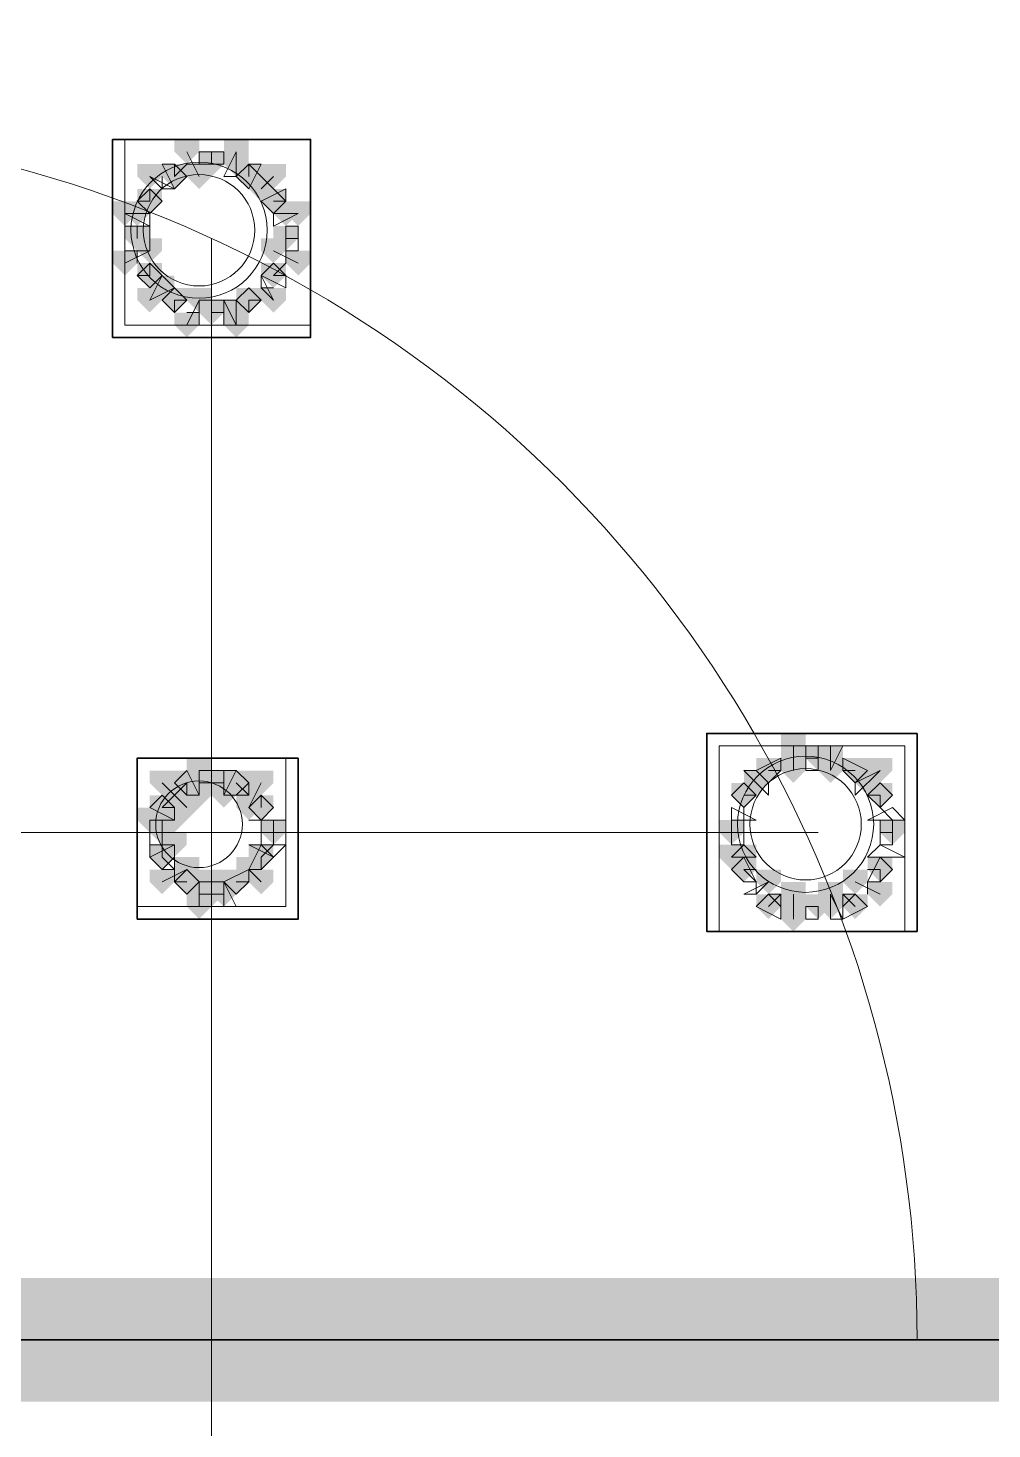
# Model space of a CAD drawing. Header units: millimetres. Extents: x 2315 to 4619, y 1334 to 1897.
# Drawn here: x 3851.61 to 3856.37, y 1541.26 to 1548.17 of the extents above; entities that cross this region are included whole.
import ezdxf

# ---------------------------------------------------------------- set-up
doc = ezdxf.new("R2010")
doc.units = ezdxf.units.MM
for name, color, linetype, true_color in [('PDF_10', 7, 'Continuous', 0x00b85c), ('PDF_AXIS', 7, 'Continuous', 0x00b85c), ('PDF_柱构件', 7, 'Continuous', 0x00b85c), ('PDF_转运站初步方案', 7, 'Continuous', 0x00b85c)]:
    doc.layers.add(name, color=color, linetype=linetype, true_color=true_color)
doc.layers.add('PDF_中心线层', color=1, linetype='Continuous')
doc.layers.add('PDF_粗实线层', color=7, linetype='Continuous')

msp = doc.modelspace()

# ---------------------------------------------------------------- hatches: boundary and pattern name
at = {"layer": 'PDF_10', "transparency": 33554559}
for points in [[(3852.5181, 1547.5601), (3852.4571, 1547.5601), (3852.4571, 1547.499), (3852.5181, 1547.4379), (3852.5792, 1547.499), (3852.5792, 1547.5601)], [(3852.5181, 1547.5601), (3852.4571, 1547.5601), (3852.4571, 1547.499), (3852.5181, 1547.4379), (3852.5792, 1547.499), (3852.5792, 1547.5601)], [(3852.3349, 1547.499), (3852.2738, 1547.499), (3852.2738, 1547.4379), (3852.3349, 1547.3768), (3852.396, 1547.4379), (3852.396, 1547.499)], [(3852.3349, 1547.499), (3852.2738, 1547.499), (3852.2738, 1547.4379), (3852.3349, 1547.3768), (3852.396, 1547.4379), (3852.396, 1547.499)], [(3852.7014, 1547.499), (3852.6403, 1547.499), (3852.6403, 1547.4379), (3852.7014, 1547.3768), (3852.7625, 1547.4379), (3852.7625, 1547.499)], [(3852.7014, 1547.499), (3852.6403, 1547.499), (3852.6403, 1547.4379), (3852.7014, 1547.3768), (3852.7625, 1547.4379), (3852.7625, 1547.499)], [(3852.2127, 1547.3768), (3852.1517, 1547.3768), (3852.1517, 1547.3157), (3852.2127, 1547.2547), (3852.2738, 1547.3157), (3852.2738, 1547.3768)], [(3852.2127, 1547.3768), (3852.1517, 1547.3768), (3852.1517, 1547.3157), (3852.2127, 1547.2547), (3852.2738, 1547.3157), (3852.2738, 1547.3768)], [(3852.8236, 1547.3768), (3852.7625, 1547.3768), (3852.7625, 1547.3157), (3852.8236, 1547.2547), (3852.8846, 1547.3157), (3852.8846, 1547.3768)], [(3852.8236, 1547.3768), (3852.7625, 1547.3768), (3852.7625, 1547.3157), (3852.8236, 1547.2547), (3852.8846, 1547.3157), (3852.8846, 1547.3768)], [(3852.1517, 1547.1936), (3852.0906, 1547.1936), (3852.0906, 1547.1325), (3852.1517, 1547.0714), (3852.2127, 1547.1325), (3852.2127, 1547.1936)], [(3852.1517, 1547.1936), (3852.0906, 1547.1936), (3852.0906, 1547.1325), (3852.1517, 1547.0714), (3852.2127, 1547.1325), (3852.2127, 1547.1936)], [(3852.1517, 1547.1936), (3852.0906, 1547.1936), (3852.0906, 1547.1325), (3852.1517, 1547.0714), (3852.2127, 1547.1325), (3852.2127, 1547.1936)], [(3852.8846, 1547.1936), (3852.8236, 1547.1936), (3852.8236, 1547.1325), (3852.8846, 1547.0714), (3852.9457, 1547.1325), (3852.9457, 1547.1936)], [(3852.8846, 1547.1936), (3852.8236, 1547.1936), (3852.8236, 1547.1325), (3852.8846, 1547.0714), (3852.9457, 1547.1325), (3852.9457, 1547.1936)], [(3852.2127, 1547.0103), (3852.1517, 1547.0103), (3852.1517, 1546.9493), (3852.2127, 1546.8882), (3852.2738, 1546.9493), (3852.2738, 1547.0103)], [(3852.2127, 1547.0103), (3852.1517, 1547.0103), (3852.1517, 1546.9493), (3852.2127, 1546.8882), (3852.2738, 1546.9493), (3852.2738, 1547.0103)], [(3852.8236, 1547.0103), (3852.7625, 1547.0103), (3852.7625, 1546.9493), (3852.8236, 1546.8882), (3852.8846, 1546.9493), (3852.8846, 1547.0103)], [(3852.8236, 1547.0103), (3852.7625, 1547.0103), (3852.7625, 1546.9493), (3852.8236, 1546.8882), (3852.8846, 1546.9493), (3852.8846, 1547.0103)], [(3852.3349, 1546.8882), (3852.2738, 1546.8882), (3852.2738, 1546.8271), (3852.3349, 1546.766), (3852.396, 1546.8271), (3852.396, 1546.8882)], [(3852.3349, 1546.8882), (3852.2738, 1546.8882), (3852.2738, 1546.8271), (3852.3349, 1546.766), (3852.396, 1546.8271), (3852.396, 1546.8882)], [(3852.7014, 1546.8882), (3852.6403, 1546.8882), (3852.6403, 1546.8271), (3852.7014, 1546.766), (3852.7625, 1546.8271), (3852.7625, 1546.8882)], [(3852.7014, 1546.8882), (3852.6403, 1546.8882), (3852.6403, 1546.8271), (3852.7014, 1546.766), (3852.7625, 1546.8271), (3852.7625, 1546.8882)], [(3852.5181, 1546.8271), (3852.4571, 1546.8271), (3852.4571, 1546.766), (3852.5181, 1546.7049), (3852.5792, 1546.766), (3852.5792, 1546.8271)], [(3852.5181, 1546.8271), (3852.4571, 1546.8271), (3852.4571, 1546.766), (3852.5181, 1546.7049), (3852.5792, 1546.766), (3852.5792, 1546.8271)], [(3852.5181, 1546.8271), (3852.4571, 1546.8271), (3852.4571, 1546.766), (3852.5181, 1546.7049), (3852.5792, 1546.766), (3852.5792, 1546.8271)], [(3855.5111, 1544.6282), (3855.45, 1544.6282), (3855.45, 1544.5671), (3855.5111, 1544.506), (3855.5722, 1544.5671), (3855.5722, 1544.6282)], [(3855.5111, 1544.6282), (3855.45, 1544.6282), (3855.45, 1544.5671), (3855.5111, 1544.506), (3855.5722, 1544.5671), (3855.5722, 1544.6282)], [(3855.5111, 1544.6282), (3855.45, 1544.6282), (3855.45, 1544.5671), (3855.5111, 1544.506), (3855.5722, 1544.5671), (3855.5722, 1544.6282)], [(3855.2668, 1544.5671), (3855.2057, 1544.5671), (3855.2057, 1544.506), (3855.2668, 1544.4449), (3855.3279, 1544.506), (3855.3279, 1544.5671)], [(3855.2668, 1544.5671), (3855.2057, 1544.5671), (3855.2057, 1544.506), (3855.2668, 1544.4449), (3855.3279, 1544.506), (3855.3279, 1544.5671)], [(3855.6944, 1544.5671), (3855.6333, 1544.5671), (3855.6333, 1544.506), (3855.6944, 1544.4449), (3855.7554, 1544.506), (3855.7554, 1544.5671)], [(3855.6944, 1544.5671), (3855.6333, 1544.5671), (3855.6333, 1544.506), (3855.6944, 1544.4449), (3855.7554, 1544.506), (3855.7554, 1544.5671)], [(3852.396, 1544.506), (3852.3349, 1544.506), (3852.3349, 1544.4449), (3852.396, 1544.3839), (3852.4571, 1544.4449), (3852.4571, 1544.506)], [(3852.396, 1544.506), (3852.3349, 1544.506), (3852.3349, 1544.4449), (3852.396, 1544.3839), (3852.4571, 1544.4449), (3852.4571, 1544.506)], [(3852.5181, 1544.506), (3852.4571, 1544.506), (3852.4571, 1544.4449), (3852.5181, 1544.3839), (3852.5792, 1544.4449), (3852.5792, 1544.506)], [(3852.5181, 1544.506), (3852.4571, 1544.506), (3852.4571, 1544.4449), (3852.5181, 1544.3839), (3852.5792, 1544.4449), (3852.5792, 1544.506)], [(3852.6403, 1544.506), (3852.5792, 1544.506), (3852.5792, 1544.4449), (3852.6403, 1544.3839), (3852.7014, 1544.4449), (3852.7014, 1544.506)], [(3852.6403, 1544.506), (3852.5792, 1544.506), (3852.5792, 1544.4449), (3852.6403, 1544.3839), (3852.7014, 1544.4449), (3852.7014, 1544.506)], [(3855.1446, 1544.4449), (3855.0836, 1544.4449), (3855.0836, 1544.3839), (3855.1446, 1544.3228), (3855.2057, 1544.3839), (3855.2057, 1544.4449)], [(3855.1446, 1544.4449), (3855.0836, 1544.4449), (3855.0836, 1544.3839), (3855.1446, 1544.3228), (3855.2057, 1544.3839), (3855.2057, 1544.4449)], [(3855.8165, 1544.4449), (3855.7554, 1544.4449), (3855.7554, 1544.3839), (3855.8165, 1544.3228), (3855.8776, 1544.3839), (3855.8776, 1544.4449)], [(3855.8165, 1544.4449), (3855.7554, 1544.4449), (3855.7554, 1544.3839), (3855.8165, 1544.3228), (3855.8776, 1544.3839), (3855.8776, 1544.4449)], [(3852.2738, 1544.3839), (3852.2127, 1544.3839), (3852.2127, 1544.3228), (3852.2738, 1544.2617), (3852.3349, 1544.3228), (3852.3349, 1544.3839)], [(3852.2738, 1544.3839), (3852.2127, 1544.3839), (3852.2127, 1544.3228), (3852.2738, 1544.2617), (3852.3349, 1544.3228), (3852.3349, 1544.3839)], [(3852.7625, 1544.3839), (3852.7014, 1544.3839), (3852.7014, 1544.3228), (3852.7625, 1544.2617), (3852.8236, 1544.3228), (3852.8236, 1544.3839)], [(3852.7625, 1544.3839), (3852.7014, 1544.3839), (3852.7014, 1544.3228), (3852.7625, 1544.2617), (3852.8236, 1544.3228), (3852.8236, 1544.3839)], [(3852.7625, 1544.3839), (3852.7014, 1544.3839), (3852.7014, 1544.3228), (3852.7625, 1544.2617), (3852.8236, 1544.3228), (3852.8236, 1544.3839)], [(3852.2738, 1544.2617), (3852.2127, 1544.2617), (3852.2127, 1544.2006), (3852.2738, 1544.1395), (3852.3349, 1544.2006), (3852.3349, 1544.2617)], [(3852.2738, 1544.2617), (3852.2127, 1544.2617), (3852.2127, 1544.2006), (3852.2738, 1544.1395), (3852.3349, 1544.2006), (3852.3349, 1544.2617)], [(3852.8236, 1544.2617), (3852.7625, 1544.2617), (3852.7625, 1544.2006), (3852.8236, 1544.1395), (3852.8846, 1544.2006), (3852.8846, 1544.2617)], [(3852.8236, 1544.2617), (3852.7625, 1544.2617), (3852.7625, 1544.2006), (3852.8236, 1544.1395), (3852.8846, 1544.2006), (3852.8846, 1544.2617)], [(3855.0836, 1544.2617), (3855.0225, 1544.2617), (3855.0225, 1544.2006), (3855.0836, 1544.1395), (3855.1446, 1544.2006), (3855.1446, 1544.2617)], [(3855.0836, 1544.2617), (3855.0225, 1544.2617), (3855.0225, 1544.2006), (3855.0836, 1544.1395), (3855.1446, 1544.2006), (3855.1446, 1544.2617)], [(3855.8776, 1544.2617), (3855.8165, 1544.2617), (3855.8165, 1544.2006), (3855.8776, 1544.1395), (3855.9387, 1544.2006), (3855.9387, 1544.2617)], [(3855.8776, 1544.2617), (3855.8165, 1544.2617), (3855.8165, 1544.2006), (3855.8776, 1544.1395), (3855.9387, 1544.2006), (3855.9387, 1544.2617)], [(3852.2738, 1544.1395), (3852.2127, 1544.1395), (3852.2127, 1544.0784), (3852.2738, 1544.0174), (3852.3349, 1544.0784), (3852.3349, 1544.1395)], [(3852.2738, 1544.1395), (3852.2127, 1544.1395), (3852.2127, 1544.0784), (3852.2738, 1544.0174), (3852.3349, 1544.0784), (3852.3349, 1544.1395)], [(3852.7625, 1544.1395), (3852.7014, 1544.1395), (3852.7014, 1544.0784), (3852.7625, 1544.0174), (3852.8236, 1544.0784), (3852.8236, 1544.1395)], [(3852.7625, 1544.1395), (3852.7014, 1544.1395), (3852.7014, 1544.0784), (3852.7625, 1544.0174), (3852.8236, 1544.0784), (3852.8236, 1544.1395)], [(3855.1446, 1544.0784), (3855.0836, 1544.0784), (3855.0836, 1544.0174), (3855.1446, 1543.9563), (3855.2057, 1544.0174), (3855.2057, 1544.0784)], [(3855.1446, 1544.0784), (3855.0836, 1544.0784), (3855.0836, 1544.0174), (3855.1446, 1543.9563), (3855.2057, 1544.0174), (3855.2057, 1544.0784)], [(3855.8165, 1544.0784), (3855.7554, 1544.0784), (3855.7554, 1544.0174), (3855.8165, 1543.9563), (3855.8776, 1544.0174), (3855.8776, 1544.0784)], [(3855.8165, 1544.0784), (3855.7554, 1544.0784), (3855.7554, 1544.0174), (3855.8165, 1543.9563), (3855.8776, 1544.0174), (3855.8776, 1544.0784)], [(3852.396, 1544.0174), (3852.3349, 1544.0174), (3852.3349, 1543.9563), (3852.396, 1543.8952), (3852.4571, 1543.9563), (3852.4571, 1544.0174)], [(3852.396, 1544.0174), (3852.3349, 1544.0174), (3852.3349, 1543.9563), (3852.396, 1543.8952), (3852.4571, 1543.9563), (3852.4571, 1544.0174)], [(3852.396, 1544.0174), (3852.3349, 1544.0174), (3852.3349, 1543.9563), (3852.396, 1543.8952), (3852.4571, 1543.9563), (3852.4571, 1544.0174)], [(3852.6403, 1544.0174), (3852.5792, 1544.0174), (3852.5792, 1543.9563), (3852.6403, 1543.8952), (3852.7014, 1543.9563), (3852.7014, 1544.0174)], [(3852.6403, 1544.0174), (3852.5792, 1544.0174), (3852.5792, 1543.9563), (3852.6403, 1543.8952), (3852.7014, 1543.9563), (3852.7014, 1544.0174)], [(3852.5181, 1543.9563), (3852.4571, 1543.9563), (3852.4571, 1543.8952), (3852.5181, 1543.8341), (3852.5792, 1543.8952), (3852.5792, 1543.9563)], [(3852.5181, 1543.9563), (3852.4571, 1543.9563), (3852.4571, 1543.8952), (3852.5181, 1543.8341), (3852.5792, 1543.8952), (3852.5792, 1543.9563)], [(3855.2668, 1543.8952), (3855.2057, 1543.8952), (3855.2057, 1543.8341), (3855.2668, 1543.773), (3855.3279, 1543.8341), (3855.3279, 1543.8952)], [(3855.2668, 1543.8952), (3855.2057, 1543.8952), (3855.2057, 1543.8341), (3855.2668, 1543.773), (3855.3279, 1543.8341), (3855.3279, 1543.8952)], [(3855.5111, 1543.8952), (3855.45, 1543.8952), (3855.45, 1543.8341), (3855.5111, 1543.773), (3855.5722, 1543.8341), (3855.5722, 1543.8952)], [(3855.5111, 1543.8952), (3855.45, 1543.8952), (3855.45, 1543.8341), (3855.5111, 1543.773), (3855.5722, 1543.8341), (3855.5722, 1543.8952)], [(3855.6944, 1543.8952), (3855.6333, 1543.8952), (3855.6333, 1543.8341), (3855.6944, 1543.773), (3855.7554, 1543.8341), (3855.7554, 1543.8952)], [(3855.6944, 1543.8952), (3855.6333, 1543.8952), (3855.6333, 1543.8341), (3855.6944, 1543.773), (3855.7554, 1543.8341), (3855.7554, 1543.8952)]]:
    msp.add_hatch(color=6, dxfattribs=at).paths.add_polyline_path(points)
at = {"layer": 'PDF_柱构件', "transparency": 33554559}
for points in [[(3852.396, 1547.6211), (3852.3349, 1547.6211), (3852.3349, 1547.5601), (3852.396, 1547.499), (3852.4571, 1547.5601), (3852.4571, 1547.6211)], [(3852.6403, 1547.6211), (3852.5792, 1547.6211), (3852.5792, 1547.5601), (3852.6403, 1547.499), (3852.7014, 1547.5601), (3852.7014, 1547.6211)], [(3852.6403, 1547.5601), (3852.5792, 1547.5601), (3852.5792, 1547.499), (3852.6403, 1547.4379), (3852.7014, 1547.499), (3852.7014, 1547.5601)], [(3852.2127, 1547.499), (3852.1517, 1547.499), (3852.1517, 1547.4379), (3852.2127, 1547.3768), (3852.2738, 1547.4379), (3852.2738, 1547.499)], [(3852.4571, 1547.499), (3852.396, 1547.499), (3852.396, 1547.4379), (3852.4571, 1547.3768), (3852.5181, 1547.4379), (3852.5181, 1547.499)], [(3852.7625, 1547.4379), (3852.7014, 1547.4379), (3852.7014, 1547.3768), (3852.7625, 1547.3157), (3852.8236, 1547.3768), (3852.8236, 1547.4379)], [(3852.8236, 1547.499), (3852.7625, 1547.499), (3852.7625, 1547.4379), (3852.8236, 1547.3768), (3852.8846, 1547.4379), (3852.8846, 1547.499)], [(3852.0906, 1547.3157), (3852.0295, 1547.3157), (3852.0295, 1547.2547), (3852.0906, 1547.1936), (3852.1517, 1547.2547), (3852.1517, 1547.3157)], [(3852.1517, 1547.3157), (3852.0906, 1547.3157), (3852.0906, 1547.2547), (3852.1517, 1547.1936), (3852.2127, 1547.2547), (3852.2127, 1547.3157)], [(3852.8846, 1547.3157), (3852.8236, 1547.3157), (3852.8236, 1547.2547), (3852.8846, 1547.1936), (3852.9457, 1547.2547), (3852.9457, 1547.3157)], [(3852.9457, 1547.3157), (3852.8846, 1547.3157), (3852.8846, 1547.2547), (3852.9457, 1547.1936), (3853.0068, 1547.2547), (3853.0068, 1547.3157)], [(3852.2127, 1547.1325), (3852.1517, 1547.1325), (3852.1517, 1547.0714), (3852.2127, 1547.0103), (3852.2738, 1547.0714), (3852.2738, 1547.1325)], [(3852.8236, 1547.1325), (3852.7625, 1547.1325), (3852.7625, 1547.0714), (3852.8236, 1547.0103), (3852.8846, 1547.0714), (3852.8846, 1547.1325)], [(3852.0906, 1547.0714), (3852.0295, 1547.0714), (3852.0295, 1547.0103), (3852.0906, 1546.9493), (3852.1517, 1547.0103), (3852.1517, 1547.0714)], [(3852.9457, 1547.0714), (3852.8846, 1547.0714), (3852.8846, 1547.0103), (3852.9457, 1546.9493), (3853.0068, 1547.0103), (3853.0068, 1547.0714)], [(3852.2127, 1546.8882), (3852.1517, 1546.8882), (3852.1517, 1546.8271), (3852.2127, 1546.766), (3852.2738, 1546.8271), (3852.2738, 1546.8882)], [(3852.2738, 1546.9493), (3852.2127, 1546.9493), (3852.2127, 1546.8882), (3852.2738, 1546.8271), (3852.3349, 1546.8882), (3852.3349, 1546.9493)], [(3852.4571, 1546.8882), (3852.396, 1546.8882), (3852.396, 1546.8271), (3852.4571, 1546.766), (3852.5181, 1546.8271), (3852.5181, 1546.8882)], [(3852.8236, 1546.8882), (3852.7625, 1546.8882), (3852.7625, 1546.8271), (3852.8236, 1546.766), (3852.8846, 1546.8271), (3852.8846, 1546.8882)], [(3852.6403, 1546.8271), (3852.5792, 1546.8271), (3852.5792, 1546.766), (3852.6403, 1546.7049), (3852.7014, 1546.766), (3852.7014, 1546.8271)], [(3852.396, 1546.766), (3852.3349, 1546.766), (3852.3349, 1546.7049), (3852.396, 1546.6439), (3852.4571, 1546.7049), (3852.4571, 1546.766)], [(3852.6403, 1546.766), (3852.5792, 1546.766), (3852.5792, 1546.7049), (3852.6403, 1546.6439), (3852.7014, 1546.7049), (3852.7014, 1546.766)], [(3855.389, 1544.6893), (3855.3279, 1544.6893), (3855.3279, 1544.6282), (3855.389, 1544.5671), (3855.45, 1544.6282), (3855.45, 1544.6893)], [(3855.389, 1544.6282), (3855.3279, 1544.6282), (3855.3279, 1544.5671), (3855.389, 1544.506), (3855.45, 1544.5671), (3855.45, 1544.6282)], [(3855.5722, 1544.6282), (3855.5111, 1544.6282), (3855.5111, 1544.5671), (3855.5722, 1544.506), (3855.6333, 1544.5671), (3855.6333, 1544.6282)], [(3852.4571, 1544.5671), (3852.396, 1544.5671), (3852.396, 1544.506), (3852.4571, 1544.4449), (3852.5181, 1544.506), (3852.5181, 1544.5671)], [(3855.389, 1544.5671), (3855.3279, 1544.5671), (3855.3279, 1544.506), (3855.389, 1544.4449), (3855.45, 1544.506), (3855.45, 1544.5671)], [(3855.5722, 1544.5671), (3855.5111, 1544.5671), (3855.5111, 1544.506), (3855.5722, 1544.4449), (3855.6333, 1544.506), (3855.6333, 1544.5671)], [(3855.8165, 1544.5671), (3855.7554, 1544.5671), (3855.7554, 1544.506), (3855.8165, 1544.4449), (3855.8776, 1544.506), (3855.8776, 1544.5671)], [(3852.2738, 1544.506), (3852.2127, 1544.506), (3852.2127, 1544.4449), (3852.2738, 1544.3839), (3852.3349, 1544.4449), (3852.3349, 1544.506)], [(3852.4571, 1544.506), (3852.396, 1544.506), (3852.396, 1544.4449), (3852.4571, 1544.3839), (3852.5181, 1544.4449), (3852.5181, 1544.506)], [(3852.5792, 1544.506), (3852.5181, 1544.506), (3852.5181, 1544.4449), (3852.5792, 1544.3839), (3852.6403, 1544.4449), (3852.6403, 1544.506)], [(3852.7625, 1544.506), (3852.7014, 1544.506), (3852.7014, 1544.4449), (3852.7625, 1544.3839), (3852.8236, 1544.4449), (3852.8236, 1544.506)], [(3855.2057, 1544.506), (3855.1446, 1544.506), (3855.1446, 1544.4449), (3855.2057, 1544.3839), (3855.2668, 1544.4449), (3855.2668, 1544.506)], [(3855.7554, 1544.506), (3855.6944, 1544.506), (3855.6944, 1544.4449), (3855.7554, 1544.3839), (3855.8165, 1544.4449), (3855.8165, 1544.506)], [(3852.3349, 1544.4449), (3852.2738, 1544.4449), (3852.2738, 1544.3839), (3852.3349, 1544.3228), (3852.396, 1544.3839), (3852.396, 1544.4449)], [(3852.4571, 1544.4449), (3852.396, 1544.4449), (3852.396, 1544.3839), (3852.4571, 1544.3228), (3852.5181, 1544.3839), (3852.5181, 1544.4449)], [(3852.5792, 1544.4449), (3852.5181, 1544.4449), (3852.5181, 1544.3839), (3852.5792, 1544.3228), (3852.6403, 1544.3839), (3852.6403, 1544.4449)], [(3852.7014, 1544.4449), (3852.6403, 1544.4449), (3852.6403, 1544.3839), (3852.7014, 1544.3228), (3852.7625, 1544.3839), (3852.7625, 1544.4449)], [(3852.396, 1544.3839), (3852.3349, 1544.3839), (3852.3349, 1544.3228), (3852.396, 1544.2617), (3852.4571, 1544.3228), (3852.4571, 1544.3839)], [(3852.7014, 1544.3839), (3852.6403, 1544.3839), (3852.6403, 1544.3228), (3852.7014, 1544.2617), (3852.7625, 1544.3228), (3852.7625, 1544.3839)], [(3852.2127, 1544.3228), (3852.1517, 1544.3228), (3852.1517, 1544.2617), (3852.2127, 1544.2006), (3852.2738, 1544.2617), (3852.2738, 1544.3228)], [(3852.2738, 1544.3228), (3852.2127, 1544.3228), (3852.2127, 1544.2617), (3852.2738, 1544.2006), (3852.3349, 1544.2617), (3852.3349, 1544.3228)], [(3852.3349, 1544.3228), (3852.2738, 1544.3228), (3852.2738, 1544.2617), (3852.3349, 1544.2006), (3852.396, 1544.2617), (3852.396, 1544.3228)], [(3852.3349, 1544.2006), (3852.2738, 1544.2006), (3852.2738, 1544.1395), (3852.3349, 1544.0784), (3852.396, 1544.1395), (3852.396, 1544.2006)], [(3855.0836, 1544.1395), (3855.0225, 1544.1395), (3855.0225, 1544.0784), (3855.0836, 1544.0174), (3855.1446, 1544.0784), (3855.1446, 1544.1395)], [(3855.1446, 1544.1395), (3855.0836, 1544.1395), (3855.0836, 1544.0784), (3855.1446, 1544.0174), (3855.2057, 1544.0784), (3855.2057, 1544.1395)], [(3852.396, 1544.0784), (3852.3349, 1544.0784), (3852.3349, 1544.0174), (3852.396, 1543.9563), (3852.4571, 1544.0174), (3852.4571, 1544.0784)], [(3852.7014, 1544.0784), (3852.6403, 1544.0784), (3852.6403, 1544.0174), (3852.7014, 1543.9563), (3852.7625, 1544.0174), (3852.7625, 1544.0784)], [(3852.2738, 1544.0174), (3852.2127, 1544.0174), (3852.2127, 1543.9563), (3852.2738, 1543.8952), (3852.3349, 1543.9563), (3852.3349, 1544.0174)], [(3852.4571, 1544.0174), (3852.396, 1544.0174), (3852.396, 1543.9563), (3852.4571, 1543.8952), (3852.5181, 1543.9563), (3852.5181, 1544.0174)], [(3852.5792, 1544.0174), (3852.5181, 1544.0174), (3852.5181, 1543.9563), (3852.5792, 1543.8952), (3852.6403, 1543.9563), (3852.6403, 1544.0174)], [(3852.7625, 1544.0174), (3852.7014, 1544.0174), (3852.7014, 1543.9563), (3852.7625, 1543.8952), (3852.8236, 1543.9563), (3852.8236, 1544.0174)], [(3855.2668, 1544.0174), (3855.2057, 1544.0174), (3855.2057, 1543.9563), (3855.2668, 1543.8952), (3855.3279, 1543.9563), (3855.3279, 1544.0174)], [(3855.6944, 1544.0174), (3855.6333, 1544.0174), (3855.6333, 1543.9563), (3855.6944, 1543.8952), (3855.7554, 1543.9563), (3855.7554, 1544.0174)], [(3852.4571, 1543.9563), (3852.396, 1543.9563), (3852.396, 1543.8952), (3852.4571, 1543.8341), (3852.5181, 1543.8952), (3852.5181, 1543.9563)], [(3852.5792, 1543.9563), (3852.5181, 1543.9563), (3852.5181, 1543.8952), (3852.5792, 1543.8341), (3852.6403, 1543.8952), (3852.6403, 1543.9563)], [(3855.389, 1543.9563), (3855.3279, 1543.9563), (3855.3279, 1543.8952), (3855.389, 1543.8341), (3855.45, 1543.8952), (3855.45, 1543.9563)], [(3855.5722, 1543.9563), (3855.5111, 1543.9563), (3855.5111, 1543.8952), (3855.5722, 1543.8341), (3855.6333, 1543.8952), (3855.6333, 1543.9563)], [(3855.8165, 1543.9563), (3855.7554, 1543.9563), (3855.7554, 1543.8952), (3855.8165, 1543.8341), (3855.8776, 1543.8952), (3855.8776, 1543.9563)], [(3852.4571, 1543.8952), (3852.396, 1543.8952), (3852.396, 1543.8341), (3852.4571, 1543.773), (3852.5181, 1543.8341), (3852.5181, 1543.8952)], [(3855.389, 1543.8952), (3855.3279, 1543.8952), (3855.3279, 1543.8341), (3855.389, 1543.773), (3855.45, 1543.8341), (3855.45, 1543.8952)], [(3855.5722, 1543.8952), (3855.5111, 1543.8952), (3855.5111, 1543.8341), (3855.5722, 1543.773), (3855.6333, 1543.8341), (3855.6333, 1543.8952)], [(3855.389, 1543.8341), (3855.3279, 1543.8341), (3855.3279, 1543.773), (3855.389, 1543.712), (3855.45, 1543.773), (3855.45, 1543.8341)]]:
    msp.add_hatch(color=6, dxfattribs=at).paths.add_polyline_path(points)
at = {"layer": 'PDF_粗实线层', "transparency": 33554559}
msp.add_hatch(color=256, dxfattribs=at).paths.add_polyline_path([(3906.3306, 1554.7066), (3905.7198, 1554.7066), (3905.7198, 1542.0017), (3850.3192, 1542.0017), (3850.3192, 1554.7066), (3849.7084, 1554.7066), (3849.7084, 1541.3909), (3906.3306, 1541.3909)])
at = {"layer": 'PDF_转运站初步方案', "transparency": 33554559}
for points in [[(3852.5181, 1547.5601), (3852.4571, 1547.5601), (3852.4571, 1547.499), (3852.5181, 1547.4379), (3852.5792, 1547.499), (3852.5792, 1547.5601)], [(3852.5181, 1547.5601), (3852.4571, 1547.5601), (3852.4571, 1547.499), (3852.5181, 1547.4379), (3852.5792, 1547.499), (3852.5792, 1547.5601)], [(3852.3349, 1547.499), (3852.2738, 1547.499), (3852.2738, 1547.4379), (3852.3349, 1547.3768), (3852.396, 1547.4379), (3852.396, 1547.499)], [(3852.3349, 1547.499), (3852.2738, 1547.499), (3852.2738, 1547.4379), (3852.3349, 1547.3768), (3852.396, 1547.4379), (3852.396, 1547.499)], [(3852.7014, 1547.499), (3852.6403, 1547.499), (3852.6403, 1547.4379), (3852.7014, 1547.3768), (3852.7625, 1547.4379), (3852.7625, 1547.499)], [(3852.7014, 1547.499), (3852.6403, 1547.499), (3852.6403, 1547.4379), (3852.7014, 1547.3768), (3852.7625, 1547.4379), (3852.7625, 1547.499)], [(3852.2127, 1547.3768), (3852.1517, 1547.3768), (3852.1517, 1547.3157), (3852.2127, 1547.2547), (3852.2738, 1547.3157), (3852.2738, 1547.3768)], [(3852.2127, 1547.3768), (3852.1517, 1547.3768), (3852.1517, 1547.3157), (3852.2127, 1547.2547), (3852.2738, 1547.3157), (3852.2738, 1547.3768)], [(3852.8236, 1547.3768), (3852.7625, 1547.3768), (3852.7625, 1547.3157), (3852.8236, 1547.2547), (3852.8846, 1547.3157), (3852.8846, 1547.3768)], [(3852.8236, 1547.3768), (3852.7625, 1547.3768), (3852.7625, 1547.3157), (3852.8236, 1547.2547), (3852.8846, 1547.3157), (3852.8846, 1547.3768)], [(3852.1517, 1547.1936), (3852.0906, 1547.1936), (3852.0906, 1547.1325), (3852.1517, 1547.0714), (3852.2127, 1547.1325), (3852.2127, 1547.1936)], [(3852.1517, 1547.1936), (3852.0906, 1547.1936), (3852.0906, 1547.1325), (3852.1517, 1547.0714), (3852.2127, 1547.1325), (3852.2127, 1547.1936)], [(3852.8846, 1547.1936), (3852.8236, 1547.1936), (3852.8236, 1547.1325), (3852.8846, 1547.0714), (3852.9457, 1547.1325), (3852.9457, 1547.1936)], [(3852.8846, 1547.1936), (3852.8236, 1547.1936), (3852.8236, 1547.1325), (3852.8846, 1547.0714), (3852.9457, 1547.1325), (3852.9457, 1547.1936)], [(3852.2127, 1547.0103), (3852.1517, 1547.0103), (3852.1517, 1546.9493), (3852.2127, 1546.8882), (3852.2738, 1546.9493), (3852.2738, 1547.0103)], [(3852.2127, 1547.0103), (3852.1517, 1547.0103), (3852.1517, 1546.9493), (3852.2127, 1546.8882), (3852.2738, 1546.9493), (3852.2738, 1547.0103)], [(3852.8236, 1547.0103), (3852.7625, 1547.0103), (3852.7625, 1546.9493), (3852.8236, 1546.8882), (3852.8846, 1546.9493), (3852.8846, 1547.0103)], [(3852.8236, 1547.0103), (3852.7625, 1547.0103), (3852.7625, 1546.9493), (3852.8236, 1546.8882), (3852.8846, 1546.9493), (3852.8846, 1547.0103)], [(3852.3349, 1546.8882), (3852.2738, 1546.8882), (3852.2738, 1546.8271), (3852.3349, 1546.766), (3852.396, 1546.8271), (3852.396, 1546.8882)], [(3852.3349, 1546.8882), (3852.2738, 1546.8882), (3852.2738, 1546.8271), (3852.3349, 1546.766), (3852.396, 1546.8271), (3852.396, 1546.8882)], [(3852.7014, 1546.8882), (3852.6403, 1546.8882), (3852.6403, 1546.8271), (3852.7014, 1546.766), (3852.7625, 1546.8271), (3852.7625, 1546.8882)], [(3852.7014, 1546.8882), (3852.6403, 1546.8882), (3852.6403, 1546.8271), (3852.7014, 1546.766), (3852.7625, 1546.8271), (3852.7625, 1546.8882)], [(3852.5181, 1546.8271), (3852.4571, 1546.8271), (3852.4571, 1546.766), (3852.5181, 1546.7049), (3852.5792, 1546.766), (3852.5792, 1546.8271)], [(3852.5181, 1546.8271), (3852.4571, 1546.8271), (3852.4571, 1546.766), (3852.5181, 1546.7049), (3852.5792, 1546.766), (3852.5792, 1546.8271)], [(3855.5111, 1544.6282), (3855.45, 1544.6282), (3855.45, 1544.5671), (3855.5111, 1544.506), (3855.5722, 1544.5671), (3855.5722, 1544.6282)], [(3855.5111, 1544.6282), (3855.45, 1544.6282), (3855.45, 1544.5671), (3855.5111, 1544.506), (3855.5722, 1544.5671), (3855.5722, 1544.6282)], [(3855.2668, 1544.5671), (3855.2057, 1544.5671), (3855.2057, 1544.506), (3855.2668, 1544.4449), (3855.3279, 1544.506), (3855.3279, 1544.5671)], [(3855.2668, 1544.5671), (3855.2057, 1544.5671), (3855.2057, 1544.506), (3855.2668, 1544.4449), (3855.3279, 1544.506), (3855.3279, 1544.5671)], [(3855.6944, 1544.5671), (3855.6333, 1544.5671), (3855.6333, 1544.506), (3855.6944, 1544.4449), (3855.7554, 1544.506), (3855.7554, 1544.5671)], [(3855.6944, 1544.5671), (3855.6333, 1544.5671), (3855.6333, 1544.506), (3855.6944, 1544.4449), (3855.7554, 1544.506), (3855.7554, 1544.5671)], [(3852.396, 1544.506), (3852.3349, 1544.506), (3852.3349, 1544.4449), (3852.396, 1544.3839), (3852.4571, 1544.4449), (3852.4571, 1544.506)], [(3852.396, 1544.506), (3852.3349, 1544.506), (3852.3349, 1544.4449), (3852.396, 1544.3839), (3852.4571, 1544.4449), (3852.4571, 1544.506)], [(3852.5181, 1544.506), (3852.4571, 1544.506), (3852.4571, 1544.4449), (3852.5181, 1544.3839), (3852.5792, 1544.4449), (3852.5792, 1544.506)], [(3852.5181, 1544.506), (3852.4571, 1544.506), (3852.4571, 1544.4449), (3852.5181, 1544.3839), (3852.5792, 1544.4449), (3852.5792, 1544.506)], [(3852.6403, 1544.506), (3852.5792, 1544.506), (3852.5792, 1544.4449), (3852.6403, 1544.3839), (3852.7014, 1544.4449), (3852.7014, 1544.506)], [(3852.6403, 1544.506), (3852.5792, 1544.506), (3852.5792, 1544.4449), (3852.6403, 1544.3839), (3852.7014, 1544.4449), (3852.7014, 1544.506)], [(3855.1446, 1544.4449), (3855.0836, 1544.4449), (3855.0836, 1544.3839), (3855.1446, 1544.3228), (3855.2057, 1544.3839), (3855.2057, 1544.4449)], [(3855.1446, 1544.4449), (3855.0836, 1544.4449), (3855.0836, 1544.3839), (3855.1446, 1544.3228), (3855.2057, 1544.3839), (3855.2057, 1544.4449)], [(3855.8165, 1544.4449), (3855.7554, 1544.4449), (3855.7554, 1544.3839), (3855.8165, 1544.3228), (3855.8776, 1544.3839), (3855.8776, 1544.4449)], [(3855.8165, 1544.4449), (3855.7554, 1544.4449), (3855.7554, 1544.3839), (3855.8165, 1544.3228), (3855.8776, 1544.3839), (3855.8776, 1544.4449)], [(3852.2738, 1544.3839), (3852.2127, 1544.3839), (3852.2127, 1544.3228), (3852.2738, 1544.2617), (3852.3349, 1544.3228), (3852.3349, 1544.3839)], [(3852.2738, 1544.3839), (3852.2127, 1544.3839), (3852.2127, 1544.3228), (3852.2738, 1544.2617), (3852.3349, 1544.3228), (3852.3349, 1544.3839)], [(3852.7625, 1544.3839), (3852.7014, 1544.3839), (3852.7014, 1544.3228), (3852.7625, 1544.2617), (3852.8236, 1544.3228), (3852.8236, 1544.3839)], [(3852.7625, 1544.3839), (3852.7014, 1544.3839), (3852.7014, 1544.3228), (3852.7625, 1544.2617), (3852.8236, 1544.3228), (3852.8236, 1544.3839)], [(3852.2738, 1544.2617), (3852.2127, 1544.2617), (3852.2127, 1544.2006), (3852.2738, 1544.1395), (3852.3349, 1544.2006), (3852.3349, 1544.2617)], [(3852.2738, 1544.2617), (3852.2127, 1544.2617), (3852.2127, 1544.2006), (3852.2738, 1544.1395), (3852.3349, 1544.2006), (3852.3349, 1544.2617)], [(3852.8236, 1544.2617), (3852.7625, 1544.2617), (3852.7625, 1544.2006), (3852.8236, 1544.1395), (3852.8846, 1544.2006), (3852.8846, 1544.2617)], [(3852.8236, 1544.2617), (3852.7625, 1544.2617), (3852.7625, 1544.2006), (3852.8236, 1544.1395), (3852.8846, 1544.2006), (3852.8846, 1544.2617)], [(3855.0836, 1544.2617), (3855.0225, 1544.2617), (3855.0225, 1544.2006), (3855.0836, 1544.1395), (3855.1446, 1544.2006), (3855.1446, 1544.2617)], [(3855.0836, 1544.2617), (3855.0225, 1544.2617), (3855.0225, 1544.2006), (3855.0836, 1544.1395), (3855.1446, 1544.2006), (3855.1446, 1544.2617)], [(3855.8776, 1544.2617), (3855.8165, 1544.2617), (3855.8165, 1544.2006), (3855.8776, 1544.1395), (3855.9387, 1544.2006), (3855.9387, 1544.2617)], [(3855.8776, 1544.2617), (3855.8165, 1544.2617), (3855.8165, 1544.2006), (3855.8776, 1544.1395), (3855.9387, 1544.2006), (3855.9387, 1544.2617)], [(3852.2738, 1544.1395), (3852.2127, 1544.1395), (3852.2127, 1544.0784), (3852.2738, 1544.0174), (3852.3349, 1544.0784), (3852.3349, 1544.1395)], [(3852.2738, 1544.1395), (3852.2127, 1544.1395), (3852.2127, 1544.0784), (3852.2738, 1544.0174), (3852.3349, 1544.0784), (3852.3349, 1544.1395)], [(3852.7625, 1544.1395), (3852.7014, 1544.1395), (3852.7014, 1544.0784), (3852.7625, 1544.0174), (3852.8236, 1544.0784), (3852.8236, 1544.1395)], [(3852.7625, 1544.1395), (3852.7014, 1544.1395), (3852.7014, 1544.0784), (3852.7625, 1544.0174), (3852.8236, 1544.0784), (3852.8236, 1544.1395)], [(3855.1446, 1544.0784), (3855.0836, 1544.0784), (3855.0836, 1544.0174), (3855.1446, 1543.9563), (3855.2057, 1544.0174), (3855.2057, 1544.0784)], [(3855.1446, 1544.0784), (3855.0836, 1544.0784), (3855.0836, 1544.0174), (3855.1446, 1543.9563), (3855.2057, 1544.0174), (3855.2057, 1544.0784)], [(3855.8165, 1544.0784), (3855.7554, 1544.0784), (3855.7554, 1544.0174), (3855.8165, 1543.9563), (3855.8776, 1544.0174), (3855.8776, 1544.0784)], [(3855.8165, 1544.0784), (3855.7554, 1544.0784), (3855.7554, 1544.0174), (3855.8165, 1543.9563), (3855.8776, 1544.0174), (3855.8776, 1544.0784)], [(3852.396, 1544.0174), (3852.3349, 1544.0174), (3852.3349, 1543.9563), (3852.396, 1543.8952), (3852.4571, 1543.9563), (3852.4571, 1544.0174)], [(3852.396, 1544.0174), (3852.3349, 1544.0174), (3852.3349, 1543.9563), (3852.396, 1543.8952), (3852.4571, 1543.9563), (3852.4571, 1544.0174)], [(3852.6403, 1544.0174), (3852.5792, 1544.0174), (3852.5792, 1543.9563), (3852.6403, 1543.8952), (3852.7014, 1543.9563), (3852.7014, 1544.0174)], [(3852.6403, 1544.0174), (3852.5792, 1544.0174), (3852.5792, 1543.9563), (3852.6403, 1543.8952), (3852.7014, 1543.9563), (3852.7014, 1544.0174)], [(3852.5181, 1543.9563), (3852.4571, 1543.9563), (3852.4571, 1543.8952), (3852.5181, 1543.8341), (3852.5792, 1543.8952), (3852.5792, 1543.9563)], [(3852.5181, 1543.9563), (3852.4571, 1543.9563), (3852.4571, 1543.8952), (3852.5181, 1543.8341), (3852.5792, 1543.8952), (3852.5792, 1543.9563)], [(3855.2668, 1543.8952), (3855.2057, 1543.8952), (3855.2057, 1543.8341), (3855.2668, 1543.773), (3855.3279, 1543.8341), (3855.3279, 1543.8952)], [(3855.2668, 1543.8952), (3855.2057, 1543.8952), (3855.2057, 1543.8341), (3855.2668, 1543.773), (3855.3279, 1543.8341), (3855.3279, 1543.8952)], [(3855.5111, 1543.8952), (3855.45, 1543.8952), (3855.45, 1543.8341), (3855.5111, 1543.773), (3855.5722, 1543.8341), (3855.5722, 1543.8952)], [(3855.5111, 1543.8952), (3855.45, 1543.8952), (3855.45, 1543.8341), (3855.5111, 1543.773), (3855.5722, 1543.8341), (3855.5722, 1543.8952)], [(3855.6944, 1543.8952), (3855.6333, 1543.8952), (3855.6333, 1543.8341), (3855.6944, 1543.773), (3855.7554, 1543.8341), (3855.7554, 1543.8952)], [(3855.6944, 1543.8952), (3855.6333, 1543.8952), (3855.6333, 1543.8341), (3855.6944, 1543.773), (3855.7554, 1543.8341), (3855.7554, 1543.8952)]]:
    msp.add_hatch(color=6, dxfattribs=at).paths.add_polyline_path(points)

# ---------------------------------------------------------------- linework, layer by layer
at = {"layer": 'PDF_10', "color": 6, "lineweight": 18}
for points in [[(3852.5181, 1547.5601), (3852.5181, 1547.499), (3852.5792, 1547.499)], [(3852.3349, 1547.499), (3852.3349, 1547.4379), (3852.396, 1547.499)], [(3852.7014, 1547.4379), (3852.7014, 1547.499), (3852.7625, 1547.4379)], [(3852.1517, 1547.3157), (3852.2127, 1547.3157), (3852.2127, 1547.3768)], [(3852.8236, 1547.3768), (3852.8846, 1547.3157), (3852.8236, 1547.3157)], [(3852.1517, 1547.1325), (3852.1517, 1547.1936)], [(3852.8846, 1547.1936), (3852.8846, 1547.1325), (3852.9457, 1547.1325)], [(3852.1517, 1546.9493), (3852.2127, 1546.9493), (3852.2127, 1547.0103)], [(3852.8846, 1547.0103), (3852.8236, 1546.9493), (3852.8846, 1546.9493)], [(3852.396, 1546.8271), (3852.3349, 1546.8271), (3852.3349, 1546.766)], [(3852.7625, 1546.8271), (3852.7014, 1546.8271), (3852.7014, 1546.766)], [(3852.5792, 1546.766), (3852.5181, 1546.766)], [(3855.5111, 1544.5671), (3855.45, 1544.5671)], [(3852.5792, 1544.4449), (3852.5181, 1544.4449), (3852.5181, 1544.506)], [(3855.2668, 1544.506), (3855.3279, 1544.506), (3855.2668, 1544.506)], [(3855.6944, 1544.506), (3855.6333, 1544.506), (3855.6944, 1544.506)], [(3852.396, 1544.3839), (3852.396, 1544.4449), (3852.3349, 1544.3839), (3852.2738, 1544.3228), (3852.3349, 1544.3228)], [(3852.7014, 1544.3839), (3852.6403, 1544.4449)], [(3852.6403, 1544.3839), (3852.7014, 1544.4449)], [(3852.7625, 1544.3228), (3852.7625, 1544.3839)], [(3855.1446, 1544.3839), (3855.2057, 1544.3839), (3855.1446, 1544.3228)], [(3855.8165, 1544.3228), (3855.8165, 1544.3839), (3855.7554, 1544.3839)], [(3852.2127, 1544.2006), (3852.2738, 1544.2006), (3852.2738, 1544.1395)], [(3852.8236, 1544.1395), (3852.8236, 1544.2006), (3852.7625, 1544.2006)], [(3855.1446, 1544.2006), (3855.0836, 1544.2006), (3855.0836, 1544.1395)], [(3855.8776, 1544.1395), (3855.8776, 1544.2006), (3855.8165, 1544.2006)], [(3852.2738, 1544.0784), (3852.3349, 1544.0174)], [(3852.3349, 1544.0784), (3852.2738, 1544.0174)], [(3852.7625, 1544.0174), (3852.7625, 1544.0784), (3852.7625, 1544.0174)], [(3855.2057, 1544.0174), (3855.1446, 1544.0174), (3855.2057, 1543.9563)], [(3855.8165, 1543.9563), (3855.8165, 1544.0174), (3855.7554, 1544.0174)], [(3852.3349, 1543.9563), (3852.396, 1543.9563)], [(3852.5181, 1543.9563), (3852.5181, 1543.8952), (3852.5792, 1543.8952)], [(3852.7014, 1543.9563), (3852.6403, 1543.9563), (3852.7014, 1543.9563)], [(3855.2668, 1543.8952), (3855.3279, 1543.8341)], [(3855.3279, 1543.8952), (3855.2668, 1543.8341)], [(3855.6333, 1543.8341), (3855.6944, 1543.8952)], [(3855.6333, 1543.8952), (3855.6944, 1543.8341)], [(3855.45, 1543.8341), (3855.5111, 1543.8341), (3855.5111, 1543.773)]]:
    msp.add_lwpolyline(points, dxfattribs=at)
at = {"layer": 'PDF_AXIS', "color": 6, "lineweight": 18}
for points in [[(3852.0906, 1547.6211), (3852.0906, 1546.7049), (3853.0068, 1546.7049), (3853.0068, 1547.6211)], [(3855.9387, 1544.6282), (3855.9387, 1543.712), (3855.0225, 1543.712), (3855.0225, 1544.6282)], [(3852.8846, 1544.5671), (3852.8846, 1543.8341), (3852.1517, 1543.8341), (3852.1517, 1544.5671)]]:
    msp.add_lwpolyline(points, close=True, dxfattribs=at)
at = {"layer": 'PDF_中心线层', "color": 6, "lineweight": 18}
for points in [[(3852.5181, 1547.1325), (3852.5181, 1536.2601)], [(3844.5776, 1544.2006), (3855.5111, 1544.2006)], [(3856.0609, 1541.6963), (3844.0279, 1541.6963), (3856.0609, 1541.6963)]]:
    msp.add_lwpolyline(points, dxfattribs=at)
msp.add_arc((3850.0059, 1541.6905), 5.9938, 0.05486, 119.86945, dxfattribs=at)
at = {"layer": 'PDF_柱构件', "color": 6, "lineweight": 18}
for points in [[(3852.396, 1547.5601), (3852.4571, 1547.4379)], [(3852.4571, 1547.499), (3852.5792, 1547.499), (3852.5792, 1547.5601), (3852.4571, 1547.5601)], [(3852.6403, 1547.5601), (3852.5792, 1547.4379), (3852.6403, 1547.4379)], [(3852.2127, 1547.4379), (3852.2738, 1547.3768), (3852.3349, 1547.3768)], [(3852.3349, 1547.3768), (3852.396, 1547.4379), (3852.3349, 1547.499), (3852.2738, 1547.499)], [(3852.6403, 1547.4379), (3852.7014, 1547.3768), (3852.7625, 1547.499), (3852.7014, 1547.499)], [(3852.8236, 1547.4379), (3852.7625, 1547.3768)], [(3852.2127, 1547.2547), (3852.2738, 1547.3157), (3852.2127, 1547.3768), (3852.1517, 1547.3157)], [(3852.7625, 1547.3157), (3852.8236, 1547.2547), (3852.8846, 1547.3157), (3852.8846, 1547.3768)], [(3852.0906, 1547.2547), (3852.2127, 1547.1936), (3852.2127, 1547.2547)], [(3852.9457, 1547.2547), (3852.8236, 1547.2547), (3852.8236, 1547.1936)], [(3852.2127, 1547.0714), (3852.2127, 1547.1936), (3852.0906, 1547.1936), (3852.0906, 1547.0714)], [(3852.8846, 1547.1936), (3852.8846, 1547.0714), (3852.9457, 1547.0714), (3852.9457, 1547.1936)], [(3852.0906, 1547.0103), (3852.2127, 1547.0714)], [(3852.9457, 1547.0103), (3852.8236, 1547.0714)], [(3852.2738, 1546.9493), (3852.2127, 1547.0103), (3852.1517, 1546.9493), (3852.2127, 1546.8882)], [(3852.8236, 1547.0103), (3852.7625, 1546.9493), (3852.8846, 1546.8882), (3852.8846, 1546.9493)], [(3852.2127, 1546.8271), (3852.3349, 1546.8882), (3852.2738, 1546.9493)], [(3852.396, 1546.8271), (3852.3349, 1546.8882), (3852.2738, 1546.8271), (3852.3349, 1546.766)], [(3852.7014, 1546.8882), (3852.6403, 1546.8271), (3852.7014, 1546.766), (3852.7625, 1546.8271)], [(3852.8236, 1546.8271), (3852.7625, 1546.9493), (3852.7625, 1546.8882)], [(3852.396, 1546.7049), (3852.4571, 1546.8271)], [(3852.5792, 1546.8271), (3852.4571, 1546.8271), (3852.4571, 1546.7049), (3852.5792, 1546.7049)], [(3852.6403, 1546.7049), (3852.6403, 1546.8271), (3852.5792, 1546.8271)], [(3855.389, 1544.6282), (3855.389, 1544.506)], [(3855.5111, 1544.506), (3855.45, 1544.506), (3855.45, 1544.6282), (3855.5111, 1544.6282)], [(3855.6333, 1544.6282), (3855.5722, 1544.506), (3855.5722, 1544.6282)], [(3855.3279, 1544.506), (3855.2668, 1544.4449), (3855.2057, 1544.506), (3855.3279, 1544.5671)], [(3855.6944, 1544.4449), (3855.6333, 1544.506), (3855.6333, 1544.5671), (3855.7554, 1544.506)], [(3852.4571, 1544.3839), (3852.396, 1544.3839), (3852.3349, 1544.4449), (3852.396, 1544.506)], [(3852.4571, 1544.506), (3852.4571, 1544.3839)], [(3852.5792, 1544.4449), (3852.4571, 1544.4449), (3852.4571, 1544.506), (3852.5792, 1544.506)], [(3852.6403, 1544.506), (3852.5792, 1544.3839), (3852.5792, 1544.506)], [(3852.7014, 1544.3839), (3852.5792, 1544.3839), (3852.6403, 1544.506), (3852.7014, 1544.4449)], [(3855.2057, 1544.506), (3855.2668, 1544.4449), (3855.2668, 1544.3839), (3855.1446, 1544.506)], [(3855.8165, 1544.506), (3855.6944, 1544.3839), (3855.6944, 1544.4449)], [(3852.2738, 1544.4449), (3852.396, 1544.3228)], [(3852.7625, 1544.4449), (3852.7014, 1544.3228)], [(3855.2057, 1544.3839), (3855.1446, 1544.3228), (3855.0836, 1544.3839), (3855.1446, 1544.4449)], [(3855.8165, 1544.3228), (3855.7554, 1544.3839), (3855.8165, 1544.4449), (3855.8776, 1544.3839)], [(3852.3349, 1544.3228), (3852.3349, 1544.2617), (3852.2127, 1544.3228), (3852.2738, 1544.3839)], [(3852.7625, 1544.2617), (3852.7014, 1544.3228), (3852.7625, 1544.3839), (3852.8236, 1544.3228)], [(3852.2127, 1544.2617), (3852.3349, 1544.2617)], [(3852.2738, 1544.2617), (3852.2738, 1544.1395), (3852.2127, 1544.1395), (3852.2127, 1544.2617)], [(3852.8846, 1544.2617), (3852.7625, 1544.2617), (3852.7014, 1544.2617), (3852.8236, 1544.2617)], [(3852.7625, 1544.1395), (3852.7625, 1544.2617), (3852.8236, 1544.2617), (3852.8236, 1544.1395)], [(3855.0836, 1544.3228), (3855.2057, 1544.2617), (3855.1446, 1544.2617), (3855.0836, 1544.2617)], [(3855.1446, 1544.2617), (3855.1446, 1544.1395), (3855.0836, 1544.1395), (3855.0836, 1544.2617)], [(3855.9387, 1544.2617), (3855.8165, 1544.2617), (3855.7554, 1544.2617), (3855.8776, 1544.3228)], [(3855.8165, 1544.1395), (3855.8165, 1544.2617), (3855.8776, 1544.2617), (3855.8776, 1544.1395)], [(3852.2127, 1544.1395), (3852.3349, 1544.1395), (3852.2127, 1544.0784)], [(3852.3349, 1544.1395), (3852.3349, 1544.0174), (3852.2738, 1544.0174), (3852.2127, 1544.0784)], [(3852.8236, 1544.0784), (3852.7014, 1544.1395), (3852.7625, 1544.1395), (3852.8846, 1544.1395)], [(3852.7014, 1544.0174), (3852.7625, 1544.1395), (3852.8236, 1544.0784), (3852.7625, 1544.0174)], [(3855.0836, 1544.0784), (3855.1446, 1544.1395), (3855.2057, 1544.0784)], [(3855.1446, 1544.0784), (3855.2057, 1543.9563), (3855.1446, 1543.9563), (3855.0836, 1544.0174)], [(3855.7554, 1543.9563), (3855.8165, 1544.0784), (3855.8776, 1544.0174), (3855.8165, 1543.9563)], [(3852.2738, 1543.9563), (3852.396, 1544.0174)], [(3852.396, 1544.0174), (3852.4571, 1543.9563), (3852.396, 1543.8952), (3852.3349, 1543.9563)], [(3852.5792, 1543.9563), (3852.7014, 1544.0174), (3852.7014, 1543.9563), (3852.6403, 1543.8952)], [(3852.7625, 1543.9563), (3852.7014, 1544.0174)], [(3852.4571, 1543.8341), (3852.4571, 1543.9563)], [(3852.4571, 1543.9563), (3852.5792, 1543.9563), (3852.5792, 1543.8952), (3852.4571, 1543.8952)], [(3852.5792, 1543.8341), (3852.5792, 1543.9563), (3852.6403, 1543.8341)], [(3855.1446, 1543.8952), (3855.2668, 1543.9563), (3855.2057, 1543.8952)], [(3855.8165, 1543.8952), (3855.6944, 1543.9563)], [(3855.2668, 1543.8952), (3855.3279, 1543.8952), (3855.3279, 1543.773), (3855.2057, 1543.8341)], [(3855.389, 1543.773), (3855.389, 1543.8952)], [(3855.5722, 1543.773), (3855.5722, 1543.8952), (3855.6333, 1543.773)], [(3855.6333, 1543.8952), (3855.6944, 1543.8952), (3855.7554, 1543.8341), (3855.6333, 1543.773)], [(3855.45, 1543.8341), (3855.5111, 1543.8341), (3855.5111, 1543.773), (3855.45, 1543.773)]]:
    msp.add_lwpolyline(points, close=True, dxfattribs=at)
for points in [[(3852.2738, 1547.3768), (3852.2738, 1547.4379)], [(3852.396, 1547.499), (3852.4571, 1547.499)], [(3852.7625, 1547.4379), (3852.8236, 1547.3768)], [(3852.1517, 1547.0103), (3852.1517, 1547.0714)], [(3852.8846, 1547.0714), (3852.8846, 1547.0103)], [(3852.8236, 1546.8882), (3852.7625, 1546.8882)], [(3852.4571, 1546.766), (3852.396, 1546.766)], [(3852.8236, 1544.2617), (3852.7625, 1544.2617)], [(3855.1446, 1544.3228), (3855.1446, 1544.2617)], [(3855.8776, 1544.2617), (3855.8165, 1544.3228)], [(3852.2738, 1544.1395), (3852.2738, 1544.0784)], [(3852.7625, 1544.0784), (3852.8236, 1544.1395)], [(3855.8776, 1544.0784), (3855.7554, 1544.0784), (3855.8165, 1544.1395), (3855.9387, 1544.0784), (3855.8776, 1544.0784), (3855.8165, 1544.0784)], [(3852.3349, 1544.0174), (3852.3349, 1543.9563)], [(3852.7014, 1543.9563), (3852.7014, 1544.0174)], [(3855.2057, 1543.9563), (3855.2057, 1543.8952)], [(3855.7554, 1543.8952), (3855.7554, 1543.9563)]]:
    msp.add_lwpolyline(points, dxfattribs=at)
at = {"layer": 'PDF_粗实线层', "lineweight": 35}
msp.add_lwpolyline([(3850.0138, 1554.7066), (3850.0138, 1541.6963), (3906.0252, 1541.6963), (3906.0252, 1554.7066)], dxfattribs=at)
at = {"layer": 'PDF_粗实线层', "color": 6, "lineweight": 35}
for points in [[(3852.0295, 1547.6211), (3852.0295, 1546.6439), (3853.0068, 1546.6439), (3853.0068, 1547.6211)], [(3855.9998, 1544.6893), (3855.9998, 1543.712), (3854.9614, 1543.712), (3854.9614, 1544.6893)], [(3852.9457, 1544.5671), (3852.1517, 1544.5671), (3852.1517, 1543.773), (3852.9457, 1543.773)]]:
    msp.add_lwpolyline(points, close=True, dxfattribs=at)
at = {"layer": 'PDF_转运站初步方案', "color": 6, "lineweight": 18}
for centre, radius in [((3852.4563, 1547.1726), 0.3359), ((3852.4563, 1547.1726), 0.2749), ((3855.4494, 1544.2406), 0.3359), ((3855.4494, 1544.2406), 0.2749), ((3852.4563, 1544.2406), 0.2138), ((3852.4563, 1544.2406), 0.2138)]:
    msp.add_circle(centre, radius, dxfattribs=at)

doc.saveas('drawing.dxf')
